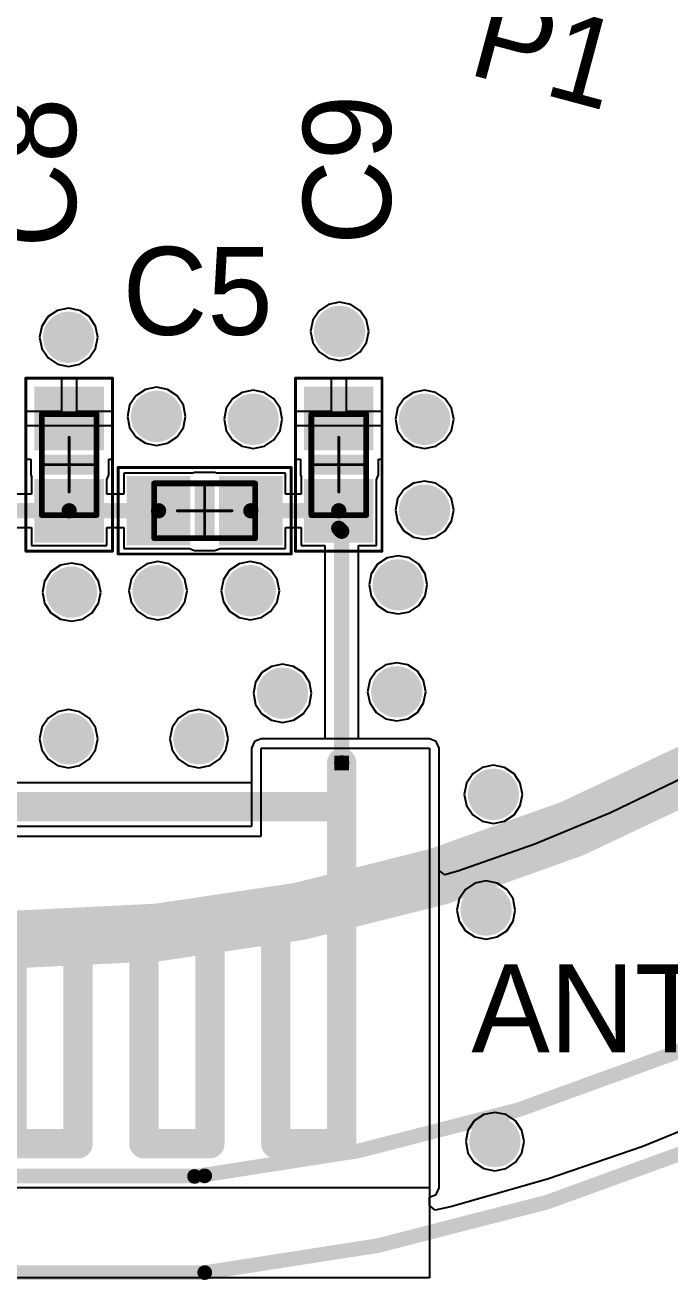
# Model space of a CAD drawing. Header units: millimetres. Extents: x 1.42 to 4.09, y 1.63 to 4.12.
# Drawn here: x 2.767 to 3.207, y 1.632 to 2.488 of the extents above; entities that cross this region are included whole.
import ezdxf

# ---------------------------------------------------------------- set-up
doc = ezdxf.new("R2010")
doc.units = ezdxf.units.MM
doc.header["$MEASUREMENT"] = 0
for name, color, linetype in [('BottomLayer', 5, 'Continuous'), ('BottomSolder', 6, 'Continuous'), ('KeepOutLayer', 6, 'Continuous'), ('Mechanical1', 6, 'Continuous'), ('Mechanical13', 56, 'Continuous'), ('Mechanical15', 56, 'Continuous'), ('Mechanical3', 76, 'Continuous'), ('MidLayer1', 16, 'Continuous'), ('MidLayer2', 76, 'Continuous'), ('MultiLayer', 9, 'Continuous'), ('TopLayer', 1, 'Continuous'), ('TopOverlay', 2, 'Continuous'), ('TopPaste', 8, 'Continuous'), ('TopSolder', 216, 'Continuous'), ('ViaHoleLayer', 16, 'Continuous')]:
    doc.layers.add(name, color=color, linetype=linetype)

# ---------------------------------------------------------------- blocks, each defined once
blk = doc.blocks.new('CAPC0603_1608_100_N_16')
at = {"layer": 'Mechanical13', "const_width": 0.00394}
for points in [[(-0.03445, 0.0187), (-0.03445, -0.0187)], [(-0.03445, 0.0187), (0.03445, 0.0187)], [(0.03445, 0.0187), (0.03445, -0.0187)], [(-0.03445, -0.0187), (0.03445, -0.0187)]]:
    blk.add_lwpolyline(points, dxfattribs=at)
at = {"layer": 'Mechanical13', "const_width": 0.00197}
for points in [[(-0.03543, 0.0187, 1), (-0.03346, 0.0187, 1)], [(-0.03543, 0.0187, 1), (-0.03346, 0.0187, 1)], [(0.03346, 0.0187, 1), (0.03543, 0.0187, 1)], [(0.03346, 0.0187, 1), (0.03543, 0.0187, 1)], [(-0.03543, -0.0187, 1), (-0.03346, -0.0187, 1)], [(-0.03543, -0.0187, 1), (-0.03346, -0.0187, 1)], [(0.03346, -0.0187, 1), (0.03543, -0.0187, 1)], [(0.03346, -0.0187, 1), (0.03543, -0.0187, 1)]]:
    blk.add_lwpolyline(points, format="xyb", close=True, dxfattribs=at)
at = {"layer": 'Mechanical15', "const_width": 0.00197}
for points in [[(-0.05906, 0.02953), (-0.05906, -0.02953)], [(-0.05906, 0.02953), (0.05906, 0.02953)], [(0.05906, 0.02953), (0.05906, -0.02953)], [(0, 0.0187), (0, -0.0187)], [(-0.0187, 0), (0.0187, 0)], [(-0.05906, -0.02953), (0.05906, -0.02953)]]:
    blk.add_lwpolyline(points, dxfattribs=at)
at = {"layer": 'Mechanical15', "const_width": 0.000984}
for points in [[(-0.05955, 0.02953, 1), (-0.05856, 0.02953, 1)], [(-0.05955, 0.02953, 1), (-0.05856, 0.02953, 1)], [(0.05856, 0.02953, 1), (0.05955, 0.02953, 1)], [(0.05856, 0.02953, 1), (0.05955, 0.02953, 1)], [(-0.00049, 0.0187, 1), (0.00049, 0.0187, 1)], [(-0.01919, 0, 1), (-0.01821, 0, 1)], [(0.01821, 0, 1), (0.01919, 0, 1)], [(-0.00049, -0.0187, 1), (0.00049, -0.0187, 1)], [(-0.05955, -0.02953, 1), (-0.05856, -0.02953, 1)], [(-0.05955, -0.02953, 1), (-0.05856, -0.02953, 1)], [(0.05856, -0.02953, 1), (0.05955, -0.02953, 1)], [(0.05856, -0.02953, 1), (0.05955, -0.02953, 1)]]:
    blk.add_lwpolyline(points, format="xyb", close=True, dxfattribs=at)
at = {"layer": 'TopLayer'}
for points in [[(-0.01378, -0.01969), (-0.01378, 0.01969), (-0.04921, -0.01969), (-0.04921, 0.01969)], [(-0.00689, -0.02067), (0.00689, -0.02067), (-0.00689, 0.01969), (0.00689, 0.01969)], [(0.04921, -0.01969), (0.04921, 0.01969), (0.01378, -0.01969), (0.01378, 0.01969)]]:
    blk.add_solid(points, dxfattribs=at)
at = {"layer": 'TopPaste'}
for points in [[(-0.01378, -0.01969), (-0.01378, 0.01969), (-0.04921, -0.01969), (-0.04921, 0.01969)], [(0.04921, -0.01969), (0.04921, 0.01969), (0.01378, -0.01969), (0.01378, 0.01969)]]:
    blk.add_solid(points, dxfattribs=at)
at = {"layer": 'TopSolder'}
for points in [[(-0.00978, -0.02369), (-0.00978, 0.02369), (-0.05321, -0.02369), (-0.05321, 0.02369)], [(0.05321, -0.02369), (0.05321, 0.02369), (0.00978, -0.02369), (0.00978, 0.02369)]]:
    blk.add_solid(points, dxfattribs=at)
blk = doc.blocks.new('CAPC0603_1608_100_N_17')
at = {"layer": 'Mechanical13', "const_width": 0.00394}
for points in [[(-0.03445, 0.0187), (0.03445, 0.0187)], [(-0.03445, 0.0187), (-0.03445, -0.0187)], [(0.03445, 0.0187), (0.03445, -0.0187)], [(-0.03445, -0.0187), (0.03445, -0.0187)]]:
    blk.add_lwpolyline(points, dxfattribs=at)
at = {"layer": 'Mechanical13', "const_width": 0.00197}
for points in [[(-0.03543, 0.0187, 1), (-0.03346, 0.0187, 1)], [(-0.03543, 0.0187, 1), (-0.03346, 0.0187, 1)], [(0.03346, 0.0187, 1), (0.03543, 0.0187, 1)], [(0.03346, 0.0187, 1), (0.03543, 0.0187, 1)], [(-0.03543, -0.0187, 1), (-0.03346, -0.0187, 1)], [(-0.03543, -0.0187, 1), (-0.03346, -0.0187, 1)], [(0.03346, -0.0187, 1), (0.03543, -0.0187, 1)], [(0.03346, -0.0187, 1), (0.03543, -0.0187, 1)]]:
    blk.add_lwpolyline(points, format="xyb", close=True, dxfattribs=at)
at = {"layer": 'Mechanical15', "const_width": 0.00197}
for points in [[(-0.05906, 0.02953), (0.05906, 0.02953)], [(-0.05906, 0.02953), (-0.05906, -0.02953)], [(0.05906, 0.02953), (0.05906, -0.02953)], [(0, 0.0187), (0, -0.0187)], [(-0.0187, 0), (0.0187, 0)], [(-0.05906, -0.02953), (0.05906, -0.02953)]]:
    blk.add_lwpolyline(points, dxfattribs=at)
at = {"layer": 'Mechanical15', "const_width": 0.000984}
for points in [[(-0.05955, 0.02953, 1), (-0.05856, 0.02953, 1)], [(-0.05955, 0.02953, 1), (-0.05856, 0.02953, 1)], [(0.05856, 0.02953, 1), (0.05955, 0.02953, 1)], [(0.05856, 0.02953, 1), (0.05955, 0.02953, 1)], [(-0.00049, 0.0187, 1), (0.00049, 0.0187, 1)], [(-0.01919, 0, 1), (-0.01821, 0, 1)], [(0.01821, 0, 1), (0.01919, 0, 1)], [(-0.00049, -0.0187, 1), (0.00049, -0.0187, 1)], [(-0.05955, -0.02953, 1), (-0.05856, -0.02953, 1)], [(-0.05955, -0.02953, 1), (-0.05856, -0.02953, 1)], [(0.05856, -0.02953, 1), (0.05955, -0.02953, 1)], [(0.05856, -0.02953, 1), (0.05955, -0.02953, 1)]]:
    blk.add_lwpolyline(points, format="xyb", close=True, dxfattribs=at)
at = {"layer": 'TopLayer'}
for points in [[(-0.01378, -0.01969), (-0.01378, 0.01969), (-0.04921, -0.01969), (-0.04921, 0.01969)], [(-0.00689, -0.02067), (0.00689, -0.02067), (-0.00689, 0.01969), (0.00689, 0.01969)], [(0.04921, -0.01969), (0.04921, 0.01969), (0.01378, -0.01969), (0.01378, 0.01969)]]:
    blk.add_solid(points, dxfattribs=at)
at = {"layer": 'TopPaste'}
for points in [[(-0.01378, -0.01969), (-0.01378, 0.01969), (-0.04921, -0.01969), (-0.04921, 0.01969)], [(0.04921, -0.01969), (0.04921, 0.01969), (0.01378, -0.01969), (0.01378, 0.01969)]]:
    blk.add_solid(points, dxfattribs=at)
at = {"layer": 'TopSolder'}
for points in [[(-0.00978, -0.02369), (-0.00978, 0.02369), (-0.05321, -0.02369), (-0.05321, 0.02369)], [(0.05321, -0.02369), (0.05321, 0.02369), (0.00978, -0.02369), (0.00978, 0.02369)]]:
    blk.add_solid(points, dxfattribs=at)
blk = doc.blocks.new('CAPC0603_1608_100_N_18')
at = {"layer": 'Mechanical13', "const_width": 0.00394}
for points in [[(-0.03445, -0.0187), (-0.03445, 0.0187)], [(-0.03445, 0.0187), (0.03445, 0.0187)], [(0.03445, -0.0187), (0.03445, 0.0187)], [(-0.03445, -0.0187), (0.03445, -0.0187)]]:
    blk.add_lwpolyline(points, dxfattribs=at)
at = {"layer": 'Mechanical13', "const_width": 0.00197}
for points in [[(-0.03543, 0.0187, 1), (-0.03346, 0.0187, 1)], [(-0.03543, 0.0187, 1), (-0.03346, 0.0187, 1)], [(0.03346, 0.0187, 1), (0.03543, 0.0187, 1)], [(0.03346, 0.0187, 1), (0.03543, 0.0187, 1)], [(-0.03543, -0.0187, 1), (-0.03346, -0.0187, 1)], [(-0.03543, -0.0187, 1), (-0.03346, -0.0187, 1)], [(0.03346, -0.0187, 1), (0.03543, -0.0187, 1)], [(0.03346, -0.0187, 1), (0.03543, -0.0187, 1)]]:
    blk.add_lwpolyline(points, format="xyb", close=True, dxfattribs=at)
at = {"layer": 'Mechanical15', "const_width": 0.00197}
for points in [[(-0.05906, -0.02953), (-0.05906, 0.02953)], [(-0.05906, 0.02953), (0.05906, 0.02953)], [(0.05906, -0.02953), (0.05906, 0.02953)], [(0, -0.0187), (0, 0.0187)], [(-0.0187, 0), (0.0187, 0)], [(-0.05906, -0.02953), (0.05906, -0.02953)]]:
    blk.add_lwpolyline(points, dxfattribs=at)
at = {"layer": 'Mechanical15', "const_width": 0.000984}
for points in [[(-0.05955, 0.02953, 1), (-0.05856, 0.02953, 1)], [(-0.05955, 0.02953, 1), (-0.05856, 0.02953, 1)], [(0.05856, 0.02953, 1), (0.05955, 0.02953, 1)], [(0.05856, 0.02953, 1), (0.05955, 0.02953, 1)], [(-0.00049, 0.0187, 1), (0.00049, 0.0187, 1)], [(-0.01919, 0, 1), (-0.01821, 0, 1)], [(0.01821, 0, 1), (0.01919, 0, 1)], [(-0.00049, -0.0187, 1), (0.00049, -0.0187, 1)], [(-0.05955, -0.02953, 1), (-0.05856, -0.02953, 1)], [(-0.05955, -0.02953, 1), (-0.05856, -0.02953, 1)], [(0.05856, -0.02953, 1), (0.05955, -0.02953, 1)], [(0.05856, -0.02953, 1), (0.05955, -0.02953, 1)]]:
    blk.add_lwpolyline(points, format="xyb", close=True, dxfattribs=at)
at = {"layer": 'TopLayer'}
for points in [[(-0.01378, -0.01969), (-0.01378, 0.01968), (-0.04921, -0.01969), (-0.04921, 0.01968)], [(-0.00689, -0.02067), (0.00689, -0.02067), (-0.00689, 0.01968), (0.00689, 0.01968)], [(0.04921, -0.01969), (0.04921, 0.01968), (0.01378, -0.01969), (0.01378, 0.01968)]]:
    blk.add_solid(points, dxfattribs=at)
at = {"layer": 'TopPaste'}
for points in [[(-0.01378, -0.01969), (-0.01378, 0.01968), (-0.04921, -0.01969), (-0.04921, 0.01968)], [(0.04921, -0.01969), (0.04921, 0.01968), (0.01378, -0.01969), (0.01378, 0.01968)]]:
    blk.add_solid(points, dxfattribs=at)
at = {"layer": 'TopSolder'}
for points in [[(-0.00978, -0.02369), (-0.00978, 0.02369), (-0.05321, -0.02369), (-0.05321, 0.02369)], [(0.05321, -0.02369), (0.05321, 0.02369), (0.00978, -0.02369), (0.00978, 0.02369)]]:
    blk.add_solid(points, dxfattribs=at)
blk = doc.blocks.new('ANT_2_4GHZ_FR408_4L_CMIFA_23')
at = {"layer": 'KeepOutLayer'}
for p, q in [((-0.06, -0.01), (-0.06, 0.29)), ((-0.06, 0.29), (0.45, 0.29)), ((0.45, 0.29), (0.45, 0.05)), ((0.145, 0.05), (0.055, 0.05)), ((0.055, 0.05), (0.055, 0.02)), ((0.245, 0.05), (0.145, 0.05)), ((0.345, 0.05), (0.245, 0.05)), ((0.45, 0.05), (0.345, 0.05)), ((0.055, 0.02), (0.055, -0.01)), ((0.055, -0.01), (-0.06, -0.01))]:
    blk.add_line(p, q, dxfattribs=at)
at = {"layer": 'TopLayer', "const_width": 0.02}
for points in [[(0, 0.26), (0, 0.03)], [(0.045, 0.26), (0, 0.26)], [(0.045, 0.26), (0.045, 0.11)], [(0.135, 0.26), (0.09, 0.26)], [(0.09, 0.26), (0.09, 0.11)], [(0.135, 0.26), (0.135, 0.11)], [(0.225, 0.26), (0.18, 0.26)], [(0.18, 0.26), (0.18, 0.11)], [(0.225, 0.26), (0.225, 0.11)], [(0.415, 0.26), (0.27, 0.26)], [(0.27, 0.26), (0.27, 0.11)], [(0.09, 0.11), (0.045, 0.11)], [(0.18, 0.11), (0.135, 0.11)], [(0.27, 0.11), (0.225, 0.11)], [(0, 0.03), (0, 0.00834)], [(0.25, 0.03), (0, 0.03)], [(0.273, 0.03), (0.25, 0.03)], [(0, 0.00834), (0, 0)]]:
    blk.add_lwpolyline(points, dxfattribs=at)
at = {"layer": 'TopLayer', "const_width": 0.01}
for points in [[(-0.005, 0.26, 1), (0.005, 0.26, 1)], [(-0.005, 0.26, 1), (0.005, 0.26, 1)], [(0.04, 0.26, 1), (0.05, 0.26, 1)], [(0.04, 0.26, 1), (0.05, 0.26, 1)], [(0.085, 0.26, 1), (0.095, 0.26, 1)], [(0.085, 0.26, 1), (0.095, 0.26, 1)], [(0.13, 0.26, 1), (0.14, 0.26, 1)], [(0.13, 0.26, 1), (0.14, 0.26, 1)], [(0.175, 0.26, 1), (0.185, 0.26, 1)], [(0.175, 0.26, 1), (0.185, 0.26, 1)], [(0.22, 0.26, 1), (0.23, 0.26, 1)], [(0.22, 0.26, 1), (0.23, 0.26, 1)], [(0.265, 0.26, 1), (0.275, 0.26, 1)], [(0.265, 0.26, 1), (0.275, 0.26, 1)], [(0.41, 0.26, 1), (0.42, 0.26, 1)], [(0.04, 0.11, 1), (0.05, 0.11, 1)], [(0.04, 0.11, 1), (0.05, 0.11, 1)], [(0.085, 0.11, 1), (0.095, 0.11, 1)], [(0.085, 0.11, 1), (0.095, 0.11, 1)], [(0.13, 0.11, 1), (0.14, 0.11, 1)], [(0.13, 0.11, 1), (0.14, 0.11, 1)], [(0.175, 0.11, 1), (0.185, 0.11, 1)], [(0.175, 0.11, 1), (0.185, 0.11, 1)], [(0.22, 0.11, 1), (0.23, 0.11, 1)], [(0.22, 0.11, 1), (0.23, 0.11, 1)], [(0.265, 0.11, 1), (0.275, 0.11, 1)], [(0.265, 0.11, 1), (0.275, 0.11, 1)], [(-0.005, 0.03, 1), (0.005, 0.03, 1)], [(-0.005, 0.03, 1), (0.005, 0.03, 1)], [(-0.005, 0.03, 1), (0.005, 0.03, 1)], [(0.245, 0.03, 1), (0.255, 0.03, 1)], [(0.245, 0.03, 1), (0.255, 0.03, 1)], [(0.268, 0.03, 1), (0.278, 0.03, 1)], [(-0.005, 0.00834, 1), (0.005, 0.00834, 1)], [(-0.005, 0.00834, 1), (0.005, 0.00834, 1)], [(-0.005, 0, 1), (0.005, 0, 1)]]:
    blk.add_lwpolyline(points, format="xyb", close=True, dxfattribs=at)
at = {"layer": 'TopLayer'}
for points in [[(0.245, 0.025), (0.255, 0.025), (0.245, 0.035), (0.255, 0.035)], [(-0.005, -0.005), (0.005, -0.005), (-0.005, 0.005), (0.005, 0.005)]]:
    blk.add_solid(points, dxfattribs=at)
at = {"layer": 'TopPaste'}
for points in [[(0.245, 0.025), (0.255, 0.025), (0.245, 0.035), (0.255, 0.035)], [(-0.005, -0.005), (0.005, -0.005), (-0.005, 0.005), (0.005, 0.005)]]:
    blk.add_solid(points, dxfattribs=at)

msp = doc.modelspace()

# ---------------------------------------------------------------- linework, layer by layer
at = {"layer": 'BottomLayer'}
for p, q in [((2.92383, 1.99908), (2.92193, 1.99449)), ((2.92843, 2.00098), (2.92383, 1.99908)), ((3.04343, 2.00098), (2.92843, 2.00098)), ((3.04802, 1.99908), (3.04343, 2.00098)), ((3.04992, 1.99449), (3.04802, 1.99908)), ((2.92193, 1.99449), (2.92193, 1.96449)), ((2.92843, 1.93449), (2.92843, 1.99449)), ((2.92843, 1.99449), (3.04343, 1.99449)), ((3.04343, 1.99449), (3.04343, 1.633)), ((3.04992, 1.69449), (3.04992, 1.99449)), ((2.92193, 1.96449), (2.92193, 1.94098)), ((2.92193, 1.94098), (2.53343, 1.94098)), ((2.53343, 1.93449), (2.92843, 1.93449)), ((3.25262, 1.74879), (3.18893, 1.72269)), ((3.18893, 1.72269), (3.12387, 1.70023)), ((3.12387, 1.70023), (3.05764, 1.68149)), ((3.04343, 1.68799), (3.04802, 1.6899)), ((3.04343, 1.68233), (3.04343, 1.68799)), ((3.04802, 1.6899), (3.04992, 1.69449)), ((3.04733, 1.6792), (3.04343, 1.68233)), ((3.05764, 1.68149), (3.04733, 1.6792)), ((3.04343, 1.633), (2.53343, 1.633))]:
    msp.add_line(p, q, dxfattribs=at)
at = {"layer": 'BottomLayer', "const_width": 0.0135}
for points in [[(2.79025, 2.275, 1), (2.80375, 2.275, 1)], [(2.97525, 2.279, 1), (2.98875, 2.279, 1)], [(2.85025, 2.221, 1), (2.86375, 2.221, 1)], [(2.91625, 2.219, 1), (2.92975, 2.219, 1)], [(3.03325, 2.219, 1), (3.04675, 2.219, 1)], [(3.03325, 2.157, 1), (3.04675, 2.157, 1)], [(3.01525, 2.106, 1), (3.02875, 2.106, 1)], [(2.79225, 2.101, 1), (2.80575, 2.101, 1)], [(2.85125, 2.102, 1), (2.86475, 2.102, 1)], [(2.91425, 2.102, 1), (2.92775, 2.102, 1)], [(2.93625, 2.032, 1), (2.94975, 2.032, 1)], [(3.01425, 2.033, 1), (3.02775, 2.033, 1)], [(2.79025, 2.001, 1), (2.80375, 2.001, 1)], [(2.87925, 2.001, 1), (2.89275, 2.001, 1)], [(3.08025, 1.963, 1), (3.09375, 1.963, 1)], [(3.07525, 1.884, 1), (3.08875, 1.884, 1)], [(3.08125, 1.726, 1), (3.09475, 1.726, 1)]]:
    msp.add_lwpolyline(points, format="xyb", close=True, dxfattribs=at)
at = {"layer": 'BottomSolder', "const_width": 0.0175}
for points in [[(2.97325, 2.279, 1), (2.99075, 2.279, 1)], [(2.78825, 2.275, 1), (2.80575, 2.275, 1)], [(2.84825, 2.221, 1), (2.86575, 2.221, 1)], [(2.91425, 2.219, 1), (2.93175, 2.219, 1)], [(3.03125, 2.219, 1), (3.04875, 2.219, 1)], [(3.03125, 2.157, 1), (3.04875, 2.157, 1)], [(2.79025, 2.101, 1), (2.80775, 2.101, 1)], [(2.84925, 2.102, 1), (2.86675, 2.102, 1)], [(2.91225, 2.102, 1), (2.92975, 2.102, 1)], [(3.01325, 2.106, 1), (3.03075, 2.106, 1)], [(2.93425, 2.032, 1), (2.95175, 2.032, 1)], [(3.01225, 2.033, 1), (3.02975, 2.033, 1)], [(2.78825, 2.001, 1), (2.80575, 2.001, 1)], [(2.87725, 2.001, 1), (2.89475, 2.001, 1)], [(3.07825, 1.963, 1), (3.09575, 1.963, 1)], [(3.07325, 1.884, 1), (3.09075, 1.884, 1)], [(3.07925, 1.726, 1), (3.09675, 1.726, 1)]]:
    msp.add_lwpolyline(points, format="xyb", close=True, dxfattribs=at)
at = {"layer": 'Mechanical1', "const_width": 0.01}
msp.add_lwpolyline([(3.98344, 2.73007, -0.35351), (2.88993, 1.63656)], format="xyb", dxfattribs=at)
msp.add_lwpolyline([(2.63008, 1.63657), (2.88992, 1.63657)], dxfattribs=at)
at = {"layer": 'Mechanical1', "const_width": 0.005}
for points in [[(2.88742, 1.63657, 1), (2.89242, 1.63657, 1)], [(2.88743, 1.63656, 1), (2.89243, 1.63656, 1)]]:
    msp.add_lwpolyline(points, format="xyb", close=True, dxfattribs=at)
at = {"layer": 'Mechanical3'}
for points, const_width in [([(3.75606, 2.86, 1), (1.76394, 2.86, 1)], 0.03937), ([(2.88046, 1.7022, 1), (2.88546, 1.7022, 1)], 0.005), ([(2.88742, 1.70257, 1), (2.89242, 1.70257, 1)], 0.005)]:
    msp.add_lwpolyline(points, format="xyb", close=True, dxfattribs=dict(at, const_width=const_width))
at = {"layer": 'Mechanical3', "const_width": 0.01}
msp.add_lwpolyline([(3.9178, 2.73704, -0.35351), (2.88296, 1.7022)], format="xyb", dxfattribs=at)
msp.add_lwpolyline([(2.63008, 1.70257), (2.88992, 1.70257)], dxfattribs=at)
at = {"layer": 'MidLayer1'}
for p, q in [((2.92383, 1.99908), (2.92193, 1.99449)), ((2.92843, 2.00098), (2.92383, 1.99908)), ((3.04343, 2.00098), (2.92843, 2.00098)), ((3.04802, 1.99908), (3.04343, 2.00098)), ((3.04992, 1.99449), (3.04802, 1.99908)), ((2.92193, 1.99449), (2.92193, 1.96449)), ((2.92843, 1.93449), (2.92843, 1.99449)), ((2.92843, 1.99449), (3.04343, 1.99449)), ((3.04343, 1.99449), (3.04343, 1.633)), ((3.04992, 1.69449), (3.04992, 1.99449)), ((2.92193, 1.96449), (2.92193, 1.94098)), ((2.92193, 1.94098), (2.53343, 1.94098)), ((2.53343, 1.93449), (2.92843, 1.93449)), ((3.25262, 1.74879), (3.18893, 1.72269)), ((3.18893, 1.72269), (3.12387, 1.70023)), ((3.12387, 1.70023), (3.05764, 1.68149)), ((3.04343, 1.68799), (3.04802, 1.6899)), ((3.04343, 1.68233), (3.04343, 1.68799)), ((3.04802, 1.6899), (3.04992, 1.69449)), ((3.04733, 1.6792), (3.04343, 1.68233)), ((3.05764, 1.68149), (3.04733, 1.6792)), ((3.04343, 1.633), (2.53343, 1.633))]:
    msp.add_line(p, q, dxfattribs=at)
at = {"layer": 'MidLayer1', "const_width": 0.0135}
for points in [[(2.79025, 2.275, 1), (2.80375, 2.275, 1)], [(2.97525, 2.279, 1), (2.98875, 2.279, 1)], [(2.85025, 2.221, 1), (2.86375, 2.221, 1)], [(2.91625, 2.219, 1), (2.92975, 2.219, 1)], [(3.03325, 2.219, 1), (3.04675, 2.219, 1)], [(3.03325, 2.157, 1), (3.04675, 2.157, 1)], [(3.01525, 2.106, 1), (3.02875, 2.106, 1)], [(2.79225, 2.101, 1), (2.80575, 2.101, 1)], [(2.85125, 2.102, 1), (2.86475, 2.102, 1)], [(2.91425, 2.102, 1), (2.92775, 2.102, 1)], [(2.93625, 2.032, 1), (2.94975, 2.032, 1)], [(3.01425, 2.033, 1), (3.02775, 2.033, 1)], [(2.79025, 2.001, 1), (2.80375, 2.001, 1)], [(2.87925, 2.001, 1), (2.89275, 2.001, 1)], [(3.08025, 1.963, 1), (3.09375, 1.963, 1)], [(3.07525, 1.884, 1), (3.08875, 1.884, 1)], [(3.08125, 1.726, 1), (3.09475, 1.726, 1)]]:
    msp.add_lwpolyline(points, format="xyb", close=True, dxfattribs=at)
at = {"layer": 'MidLayer2'}
for p, q in [((2.97439, 2.29737), (2.96794, 2.29306)), ((2.982, 2.29888), (2.97439, 2.29737)), ((2.98961, 2.29737), (2.982, 2.29888)), ((2.99606, 2.29306), (2.98961, 2.29737)), ((2.78294, 2.28906), (2.77863, 2.28261)), ((2.78939, 2.29337), (2.78294, 2.28906)), ((2.797, 2.29488), (2.78939, 2.29337)), ((2.80461, 2.29337), (2.797, 2.29488)), ((2.81106, 2.28906), (2.80461, 2.29337)), ((2.81537, 2.28261), (2.81106, 2.28906)), ((2.96794, 2.29306), (2.96363, 2.28661)), ((3.00037, 2.28661), (2.99606, 2.29306)), ((2.77863, 2.28261), (2.77712, 2.275)), ((2.81688, 2.275), (2.81537, 2.28261)), ((2.96363, 2.28661), (2.96212, 2.279)), ((2.96212, 2.279), (2.96363, 2.27139)), ((3.00188, 2.279), (3.00037, 2.28661)), ((3.00037, 2.27139), (3.00188, 2.279)), ((2.77712, 2.275), (2.77863, 2.26739)), ((2.81537, 2.26739), (2.81688, 2.275)), ((2.96363, 2.27139), (2.96794, 2.26494)), ((2.99606, 2.26494), (3.00037, 2.27139)), ((2.77863, 2.26739), (2.78294, 2.26094)), ((2.81106, 2.26094), (2.81537, 2.26739)), ((2.96794, 2.26494), (2.97439, 2.26063)), ((2.98961, 2.26063), (2.99606, 2.26494)), ((2.78294, 2.26094), (2.78939, 2.25663)), ((2.78939, 2.25663), (2.797, 2.25512)), ((2.797, 2.25512), (2.80461, 2.25663)), ((2.80461, 2.25663), (2.81106, 2.26094)), ((2.97439, 2.26063), (2.982, 2.25912)), ((2.982, 2.25912), (2.98961, 2.26063)), ((2.84939, 2.23937), (2.84294, 2.23506)), ((2.857, 2.24088), (2.84939, 2.23937)), ((2.86461, 2.23937), (2.857, 2.24088)), ((2.87106, 2.23506), (2.86461, 2.23937)), ((2.91539, 2.23737), (2.90894, 2.23306)), ((2.923, 2.23888), (2.91539, 2.23737)), ((2.93061, 2.23737), (2.923, 2.23888)), ((2.93706, 2.23306), (2.93061, 2.23737)), ((3.03239, 2.23737), (3.02594, 2.23306)), ((3.04, 2.23888), (3.03239, 2.23737)), ((3.04761, 2.23737), (3.04, 2.23888)), ((3.05406, 2.23306), (3.04761, 2.23737)), ((2.83863, 2.22861), (2.83712, 2.221)), ((2.84294, 2.23506), (2.83863, 2.22861)), ((2.87537, 2.22861), (2.87106, 2.23506)), ((2.87688, 2.221), (2.87537, 2.22861)), ((2.90894, 2.23306), (2.90463, 2.22661)), ((2.94137, 2.22661), (2.93706, 2.23306)), ((3.02594, 2.23306), (3.02163, 2.22661)), ((3.05837, 2.22661), (3.05406, 2.23306)), ((2.83712, 2.221), (2.83863, 2.21339)), ((2.87537, 2.21339), (2.87688, 2.221)), ((2.90463, 2.22661), (2.90312, 2.219)), ((2.90312, 2.219), (2.90463, 2.21139)), ((2.94288, 2.219), (2.94137, 2.22661)), ((2.94137, 2.21139), (2.94288, 2.219)), ((3.02163, 2.22661), (3.02012, 2.219)), ((3.02012, 2.219), (3.02163, 2.21139)), ((3.05988, 2.219), (3.05837, 2.22661)), ((3.05837, 2.21139), (3.05988, 2.219)), ((2.83863, 2.21339), (2.84294, 2.20694)), ((2.87106, 2.20694), (2.87537, 2.21339)), ((2.90463, 2.21139), (2.90894, 2.20494)), ((2.93706, 2.20494), (2.94137, 2.21139)), ((3.02163, 2.21139), (3.02594, 2.20494)), ((3.05406, 2.20494), (3.05837, 2.21139)), ((2.84294, 2.20694), (2.84939, 2.20263)), ((2.84939, 2.20263), (2.857, 2.20112)), ((2.857, 2.20112), (2.86461, 2.20263)), ((2.86461, 2.20263), (2.87106, 2.20694)), ((2.90894, 2.20494), (2.91539, 2.20063)), ((2.93061, 2.20063), (2.93706, 2.20494)), ((3.02594, 2.20494), (3.03239, 2.20063)), ((3.04761, 2.20063), (3.05406, 2.20494)), ((2.91539, 2.20063), (2.923, 2.19912)), ((2.923, 2.19912), (2.93061, 2.20063)), ((3.03239, 2.20063), (3.04, 2.19912)), ((3.04, 2.19912), (3.04761, 2.20063)), ((3.04, 2.17688), (3.03239, 2.17537)), ((3.04761, 2.17537), (3.04, 2.17688)), ((3.02594, 2.17106), (3.02163, 2.16461)), ((3.03239, 2.17537), (3.02594, 2.17106)), ((3.05406, 2.17106), (3.04761, 2.17537)), ((3.05837, 2.16461), (3.05406, 2.17106)), ((3.02163, 2.16461), (3.02012, 2.157)), ((3.05988, 2.157), (3.05837, 2.16461)), ((3.02012, 2.157), (3.02163, 2.14939)), ((3.05837, 2.14939), (3.05988, 2.157)), ((3.02163, 2.14939), (3.02594, 2.14294)), ((3.02594, 2.14294), (3.03239, 2.13863)), ((3.04761, 2.13863), (3.05406, 2.14294)), ((3.05406, 2.14294), (3.05837, 2.14939)), ((3.03239, 2.13863), (3.04, 2.13712)), ((3.04, 2.13712), (3.04761, 2.13863)), ((3.01439, 2.12437), (3.00794, 2.12006)), ((3.022, 2.12588), (3.01439, 2.12437)), ((3.02961, 2.12437), (3.022, 2.12588)), ((3.03606, 2.12006), (3.02961, 2.12437)), ((2.79139, 2.11937), (2.78494, 2.11506)), ((2.799, 2.12088), (2.79139, 2.11937)), ((2.80661, 2.11937), (2.799, 2.12088)), ((2.81306, 2.11506), (2.80661, 2.11937)), ((2.84394, 2.11606), (2.83963, 2.10961)), ((2.85039, 2.12037), (2.84394, 2.11606)), ((2.858, 2.12188), (2.85039, 2.12037)), ((2.86561, 2.12037), (2.858, 2.12188)), ((2.87206, 2.11606), (2.86561, 2.12037)), ((2.87637, 2.10961), (2.87206, 2.11606)), ((2.90694, 2.11606), (2.90263, 2.10961)), ((2.91339, 2.12037), (2.90694, 2.11606)), ((2.921, 2.12188), (2.91339, 2.12037)), ((2.92861, 2.12037), (2.921, 2.12188)), ((2.93506, 2.11606), (2.92861, 2.12037)), ((2.93937, 2.10961), (2.93506, 2.11606)), ((3.00794, 2.12006), (3.00363, 2.11361)), ((3.04037, 2.11361), (3.03606, 2.12006)), ((2.78063, 2.10861), (2.77912, 2.101)), ((2.78494, 2.11506), (2.78063, 2.10861)), ((2.81737, 2.10861), (2.81306, 2.11506)), ((2.81888, 2.101), (2.81737, 2.10861)), ((2.83963, 2.10961), (2.83812, 2.102)), ((2.87788, 2.102), (2.87637, 2.10961)), ((2.90263, 2.10961), (2.90112, 2.102)), ((2.94088, 2.102), (2.93937, 2.10961)), ((3.00363, 2.11361), (3.00212, 2.106)), ((3.04188, 2.106), (3.04037, 2.11361)), ((2.77912, 2.101), (2.78063, 2.09339)), ((2.81737, 2.09339), (2.81888, 2.101)), ((2.83812, 2.102), (2.83963, 2.09439)), ((2.87637, 2.09439), (2.87788, 2.102)), ((2.90112, 2.102), (2.90263, 2.09439)), ((2.93937, 2.09439), (2.94088, 2.102)), ((3.00212, 2.106), (3.00363, 2.09839)), ((3.04037, 2.09839), (3.04188, 2.106)), ((2.78063, 2.09339), (2.78494, 2.08694)), ((2.81306, 2.08694), (2.81737, 2.09339)), ((2.83963, 2.09439), (2.84394, 2.08794)), ((2.87206, 2.08794), (2.87637, 2.09439)), ((2.90263, 2.09439), (2.90694, 2.08794)), ((2.93506, 2.08794), (2.93937, 2.09439)), ((3.00363, 2.09839), (3.00794, 2.09194)), ((3.00794, 2.09194), (3.01439, 2.08763)), ((3.02961, 2.08763), (3.03606, 2.09194)), ((3.03606, 2.09194), (3.04037, 2.09839)), ((2.78494, 2.08694), (2.79139, 2.08263)), ((2.79139, 2.08263), (2.799, 2.08112)), ((2.799, 2.08112), (2.80661, 2.08263)), ((2.80661, 2.08263), (2.81306, 2.08694)), ((2.84394, 2.08794), (2.85039, 2.08363)), ((2.85039, 2.08363), (2.858, 2.08212)), ((2.858, 2.08212), (2.86561, 2.08363)), ((2.86561, 2.08363), (2.87206, 2.08794)), ((2.90694, 2.08794), (2.91339, 2.08363)), ((2.91339, 2.08363), (2.921, 2.08212)), ((2.921, 2.08212), (2.92861, 2.08363)), ((2.92861, 2.08363), (2.93506, 2.08794)), ((3.01439, 2.08763), (3.022, 2.08612)), ((3.022, 2.08612), (3.02961, 2.08763)), ((2.93539, 2.05037), (2.92894, 2.04606)), ((2.943, 2.05188), (2.93539, 2.05037)), ((2.95061, 2.05037), (2.943, 2.05188)), ((2.95706, 2.04606), (2.95061, 2.05037)), ((3.01339, 2.05137), (3.00694, 2.04706)), ((3.021, 2.05288), (3.01339, 2.05137)), ((3.02861, 2.05137), (3.021, 2.05288)), ((3.03506, 2.04706), (3.02861, 2.05137)), ((2.92463, 2.03961), (2.92312, 2.032)), ((2.92894, 2.04606), (2.92463, 2.03961)), ((2.96137, 2.03961), (2.95706, 2.04606)), ((2.96288, 2.032), (2.96137, 2.03961)), ((3.00263, 2.04061), (3.00112, 2.033)), ((3.00694, 2.04706), (3.00263, 2.04061)), ((3.03937, 2.04061), (3.03506, 2.04706)), ((3.04088, 2.033), (3.03937, 2.04061)), ((2.92312, 2.032), (2.92463, 2.02439)), ((2.96137, 2.02439), (2.96288, 2.032)), ((3.00112, 2.033), (3.00263, 2.02539)), ((3.03937, 2.02539), (3.04088, 2.033)), ((2.92463, 2.02439), (2.92894, 2.01794)), ((2.95706, 2.01794), (2.96137, 2.02439)), ((3.00263, 2.02539), (3.00694, 2.01894)), ((3.03506, 2.01894), (3.03937, 2.02539)), ((2.78294, 2.01506), (2.77863, 2.00861)), ((2.78939, 2.01937), (2.78294, 2.01506)), ((2.797, 2.02088), (2.78939, 2.01937)), ((2.80461, 2.01937), (2.797, 2.02088)), ((2.81106, 2.01506), (2.80461, 2.01937)), ((2.81537, 2.00861), (2.81106, 2.01506)), ((2.87194, 2.01506), (2.86763, 2.00861)), ((2.87839, 2.01937), (2.87194, 2.01506)), ((2.886, 2.02088), (2.87839, 2.01937)), ((2.89361, 2.01937), (2.886, 2.02088)), ((2.90006, 2.01506), (2.89361, 2.01937)), ((2.90437, 2.00861), (2.90006, 2.01506)), ((2.92894, 2.01794), (2.93539, 2.01363)), ((2.93539, 2.01363), (2.943, 2.01212)), ((2.943, 2.01212), (2.95061, 2.01363)), ((2.95061, 2.01363), (2.95706, 2.01794)), ((3.00694, 2.01894), (3.01339, 2.01463)), ((3.01339, 2.01463), (3.021, 2.01312)), ((3.021, 2.01312), (3.02861, 2.01463)), ((3.02861, 2.01463), (3.03506, 2.01894)), ((2.77863, 2.00861), (2.77712, 2.001)), ((2.81688, 2.001), (2.81537, 2.00861)), ((2.86763, 2.00861), (2.86612, 2.001)), ((2.90588, 2.001), (2.90437, 2.00861)), ((2.77712, 2.001), (2.77863, 1.99339)), ((2.81537, 1.99339), (2.81688, 2.001)), ((2.86612, 2.001), (2.86763, 1.99339)), ((2.90437, 1.99339), (2.90588, 2.001)), ((2.92383, 1.99908), (2.92193, 1.99449)), ((2.92843, 2.00098), (2.92383, 1.99908)), ((3.04343, 2.00098), (2.92843, 2.00098)), ((3.04802, 1.99908), (3.04343, 2.00098)), ((3.04992, 1.99449), (3.04802, 1.99908)), ((2.77863, 1.99339), (2.78294, 1.98694)), ((2.81106, 1.98694), (2.81537, 1.99339)), ((2.86763, 1.99339), (2.87194, 1.98694)), ((2.90006, 1.98694), (2.90437, 1.99339)), ((2.92193, 1.99449), (2.92193, 1.96449)), ((2.92843, 1.93449), (2.92843, 1.99449)), ((2.92843, 1.99449), (3.04343, 1.99449)), ((3.04343, 1.99449), (3.04343, 1.633)), ((3.04992, 1.69449), (3.04992, 1.99449)), ((2.78294, 1.98694), (2.78939, 1.98263)), ((2.78939, 1.98263), (2.797, 1.98112)), ((2.797, 1.98112), (2.80461, 1.98263)), ((2.80461, 1.98263), (2.81106, 1.98694)), ((2.87194, 1.98694), (2.87839, 1.98263)), ((2.87839, 1.98263), (2.886, 1.98112)), ((2.886, 1.98112), (2.89361, 1.98263)), ((2.89361, 1.98263), (2.90006, 1.98694)), ((3.07939, 1.98137), (3.07294, 1.97706)), ((3.087, 1.98288), (3.07939, 1.98137)), ((3.09461, 1.98137), (3.087, 1.98288)), ((3.10106, 1.97706), (3.09461, 1.98137)), ((3.06863, 1.97061), (3.06712, 1.963)), ((3.07294, 1.97706), (3.06863, 1.97061)), ((3.10537, 1.97061), (3.10106, 1.97706)), ((3.10688, 1.963), (3.10537, 1.97061)), ((2.92193, 1.96449), (2.92193, 1.94098)), ((3.06712, 1.963), (3.06863, 1.95539)), ((3.10537, 1.95539), (3.10688, 1.963)), ((3.06863, 1.95539), (3.07294, 1.94894)), ((3.10106, 1.94894), (3.10537, 1.95539)), ((3.07294, 1.94894), (3.07939, 1.94463)), ((3.07939, 1.94463), (3.087, 1.94312)), ((3.087, 1.94312), (3.09461, 1.94463)), ((3.09461, 1.94463), (3.10106, 1.94894)), ((2.92193, 1.94098), (2.73016, 1.94098)), ((2.53343, 1.93449), (2.92843, 1.93449)), ((3.07439, 1.90237), (3.06794, 1.89806)), ((3.082, 1.90388), (3.07439, 1.90237)), ((3.08961, 1.90237), (3.082, 1.90388)), ((3.09606, 1.89806), (3.08961, 1.90237)), ((3.06794, 1.89806), (3.06363, 1.89161)), ((3.10037, 1.89161), (3.09606, 1.89806)), ((3.06363, 1.89161), (3.06212, 1.884)), ((3.10188, 1.884), (3.10037, 1.89161)), ((3.06212, 1.884), (3.06363, 1.87639)), ((3.06363, 1.87639), (3.06794, 1.86994)), ((3.09606, 1.86994), (3.10037, 1.87639)), ((3.10037, 1.87639), (3.10188, 1.884)), ((3.06794, 1.86994), (3.07439, 1.86563)), ((3.08961, 1.86563), (3.09606, 1.86994)), ((3.07439, 1.86563), (3.082, 1.86412)), ((3.082, 1.86412), (3.08961, 1.86563)), ((3.25262, 1.74879), (3.18893, 1.72269)), ((3.07394, 1.74006), (3.06963, 1.73361)), ((3.08039, 1.74437), (3.07394, 1.74006)), ((3.088, 1.74588), (3.08039, 1.74437)), ((3.09561, 1.74437), (3.088, 1.74588)), ((3.10206, 1.74006), (3.09561, 1.74437)), ((3.10637, 1.73361), (3.10206, 1.74006)), ((3.06963, 1.73361), (3.06812, 1.726)), ((3.10788, 1.726), (3.10637, 1.73361)), ((3.06812, 1.726), (3.06963, 1.71839)), ((3.10637, 1.71839), (3.10788, 1.726)), ((3.18893, 1.72269), (3.12387, 1.70023)), ((3.06963, 1.71839), (3.07394, 1.71194)), ((3.10206, 1.71194), (3.10637, 1.71839)), ((3.07394, 1.71194), (3.08039, 1.70763)), ((3.08039, 1.70763), (3.088, 1.70612)), ((3.088, 1.70612), (3.09561, 1.70763)), ((3.09561, 1.70763), (3.10206, 1.71194)), ((3.12387, 1.70023), (3.05764, 1.68149)), ((3.04343, 1.68799), (3.04802, 1.6899)), ((3.04343, 1.68233), (3.04343, 1.68799)), ((3.04802, 1.6899), (3.04992, 1.69449)), ((3.04733, 1.6792), (3.04343, 1.68233)), ((3.05764, 1.68149), (3.04733, 1.6792)), ((3.04343, 1.633), (2.53343, 1.633))]:
    msp.add_line(p, q, dxfattribs=at)
at = {"layer": 'MidLayer2', "const_width": 0.0135}
for points in [[(2.79025, 2.275, 1), (2.80375, 2.275, 1)], [(2.97525, 2.279, 1), (2.98875, 2.279, 1)], [(2.85025, 2.221, 1), (2.86375, 2.221, 1)], [(2.91625, 2.219, 1), (2.92975, 2.219, 1)], [(3.03325, 2.219, 1), (3.04675, 2.219, 1)], [(3.03325, 2.157, 1), (3.04675, 2.157, 1)], [(3.01525, 2.106, 1), (3.02875, 2.106, 1)], [(2.79225, 2.101, 1), (2.80575, 2.101, 1)], [(2.85125, 2.102, 1), (2.86475, 2.102, 1)], [(2.91425, 2.102, 1), (2.92775, 2.102, 1)], [(2.93625, 2.032, 1), (2.94975, 2.032, 1)], [(3.01425, 2.033, 1), (3.02775, 2.033, 1)], [(2.79025, 2.001, 1), (2.80375, 2.001, 1)], [(2.87925, 2.001, 1), (2.89275, 2.001, 1)], [(3.08025, 1.963, 1), (3.09375, 1.963, 1)], [(3.07525, 1.884, 1), (3.08875, 1.884, 1)], [(3.08125, 1.726, 1), (3.09475, 1.726, 1)]]:
    msp.add_lwpolyline(points, format="xyb", close=True, dxfattribs=at)
at = {"layer": 'MultiLayer', "const_width": 0.0135}
for points in [[(2.79025, 2.275, 1), (2.80375, 2.275, 1)], [(2.97525, 2.279, 1), (2.98875, 2.279, 1)], [(2.85025, 2.221, 1), (2.86375, 2.221, 1)], [(2.91625, 2.219, 1), (2.92975, 2.219, 1)], [(3.03325, 2.219, 1), (3.04675, 2.219, 1)], [(3.03325, 2.157, 1), (3.04675, 2.157, 1)], [(3.01525, 2.106, 1), (3.02875, 2.106, 1)], [(2.79225, 2.101, 1), (2.80575, 2.101, 1)], [(2.85125, 2.102, 1), (2.86475, 2.102, 1)], [(2.91425, 2.102, 1), (2.92775, 2.102, 1)], [(2.93625, 2.032, 1), (2.94975, 2.032, 1)], [(3.01425, 2.033, 1), (3.02775, 2.033, 1)], [(2.79025, 2.001, 1), (2.80375, 2.001, 1)], [(2.87925, 2.001, 1), (2.89275, 2.001, 1)], [(3.08025, 1.963, 1), (3.09375, 1.963, 1)], [(3.07525, 1.884, 1), (3.08875, 1.884, 1)], [(3.08125, 1.726, 1), (3.09475, 1.726, 1)]]:
    msp.add_lwpolyline(points, format="xyb", close=True, dxfattribs=at)
at = {"layer": 'TopLayer'}
for p, q in [((2.79237, 2.24727), (2.76769, 2.24727)), ((2.76769, 2.24727), (2.76769, 2.22455)), ((2.79237, 2.22455), (2.79237, 2.24727)), ((2.82706, 2.24727), (2.80237, 2.24727)), ((2.80237, 2.24727), (2.80237, 2.22455)), ((2.82706, 2.22455), (2.82706, 2.24727)), ((2.97643, 2.24727), (2.95174, 2.24727)), ((2.95174, 2.24727), (2.95174, 2.22455)), ((2.97643, 2.22455), (2.97643, 2.24727)), ((3.01111, 2.24727), (2.98643, 2.24727)), ((2.98643, 2.24727), (2.98643, 2.22455)), ((3.01111, 2.22455), (3.01111, 2.24727)), ((2.76769, 2.22455), (2.79237, 2.22455)), ((2.80237, 2.22455), (2.82706, 2.22455)), ((2.95174, 2.22455), (2.97643, 2.22455)), ((2.98643, 2.22455), (3.01111, 2.22455)), ((2.79737, 2.21455), (2.76769, 2.21455)), ((2.76769, 2.21455), (2.76769, 2.19183)), ((2.82706, 2.21455), (2.79737, 2.21455)), ((2.82706, 2.19183), (2.82706, 2.21455)), ((2.98143, 2.21455), (2.95174, 2.21455)), ((2.95174, 2.21455), (2.95174, 2.19183)), ((3.01111, 2.21455), (2.98143, 2.21455)), ((3.01111, 2.19183), (3.01111, 2.21455)), ((2.76769, 2.19183), (2.77119, 2.19183)), ((2.77119, 2.19183), (2.77119, 2.18117)), ((2.82453, 2.18117), (2.82453, 2.19183)), ((2.82453, 2.19183), (2.82706, 2.19183)), ((2.95174, 2.19183), (2.95525, 2.19183)), ((2.95525, 2.19183), (2.95525, 2.18117)), ((3.00859, 2.18117), (3.00859, 2.19183)), ((3.00859, 2.19183), (3.01111, 2.19183)), ((2.77119, 2.18117), (2.77169, 2.17997)), ((2.77169, 2.17997), (2.77169, 2.16799)), ((2.82306, 2.1776), (2.82453, 2.18117)), ((2.82306, 2.16799), (2.82306, 2.1776)), ((2.88181, 2.18224), (2.83468, 2.18224)), ((2.83468, 2.18224), (2.83468, 2.16799)), ((2.883, 2.18274), (2.88181, 2.18224)), ((2.89678, 2.18274), (2.883, 2.18274)), ((2.89797, 2.18224), (2.89678, 2.18274)), ((2.9451, 2.18224), (2.89797, 2.18224)), ((2.9451, 2.16799), (2.9451, 2.18224)), ((2.95525, 2.18117), (2.95574, 2.17997)), ((2.95574, 2.17997), (2.95574, 2.16799)), ((3.00711, 2.1776), (3.00859, 2.18117)), ((3.00711, 2.13284), (3.00711, 2.1776)), ((2.77169, 2.16799), (2.63874, 2.16799)), ((2.83468, 2.16799), (2.82306, 2.16799)), ((2.95574, 2.16799), (2.9451, 2.16799)), ((2.63883, 2.14513), (2.77169, 2.14513)), ((2.77169, 2.14513), (2.77169, 2.13284)), ((2.82306, 2.13284), (2.82306, 2.14513)), ((2.82306, 2.14513), (2.83468, 2.14513)), ((2.83468, 2.14513), (2.83468, 2.13087)), ((2.9451, 2.13087), (2.9451, 2.14513)), ((2.9451, 2.14513), (2.95574, 2.14513)), ((2.95574, 2.14513), (2.95574, 2.13284)), ((2.77169, 2.13284), (2.82306, 2.13284)), ((2.95574, 2.13284), (2.972, 2.13284)), ((2.972, 2.13284), (2.972, 2.00098)), ((2.99486, 2.00098), (2.99486, 2.13284)), ((2.99486, 2.13284), (3.00711, 2.13284)), ((2.83468, 2.13087), (2.87943, 2.13087)), ((2.87943, 2.13087), (2.883, 2.1294)), ((2.883, 2.1294), (2.89678, 2.1294)), ((2.89678, 2.1294), (2.90035, 2.13087)), ((2.90035, 2.13087), (2.9451, 2.13087)), ((2.92383, 1.99908), (2.92193, 1.99449)), ((2.92843, 2.00098), (2.92383, 1.99908)), ((2.972, 2.00098), (2.92843, 2.00098)), ((3.04343, 2.00098), (2.99486, 2.00098)), ((3.04802, 1.99908), (3.04343, 2.00098)), ((3.04992, 1.99449), (3.04802, 1.99908)), ((2.92193, 1.99449), (2.92193, 1.9708)), ((2.92843, 1.93449), (2.92843, 1.99449)), ((2.92843, 1.99449), (3.04343, 1.99449)), ((3.04343, 1.99449), (3.04343, 1.633)), ((3.04992, 1.91111), (3.04992, 1.99449)), ((2.92193, 1.9708), (2.71043, 1.9708)), ((3.21735, 1.9747), (3.167, 1.95045)), ((3.167, 1.95045), (3.11536, 1.92906)), ((2.53343, 1.93449), (2.92843, 1.93449)), ((3.11536, 1.92906), (3.0626, 1.9106)), ((3.05391, 1.9081), (3.04992, 1.91111)), ((3.0626, 1.9106), (3.05391, 1.9081)), ((3.04343, 1.633), (2.53343, 1.633))]:
    msp.add_line(p, q, dxfattribs=at)
for points, const_width in [([(2.79025, 2.275, 1), (2.80375, 2.275, 1)], 0.0135), ([(2.97525, 2.279, 1), (2.98875, 2.279, 1)], 0.0135), ([(2.85025, 2.221, 1), (2.86375, 2.221, 1)], 0.0135), ([(2.91625, 2.219, 1), (2.92975, 2.219, 1)], 0.0135), ([(3.03325, 2.219, 1), (3.04675, 2.219, 1)], 0.0135), ([(3.03325, 2.157, 1), (3.04675, 2.157, 1)], 0.0135), ([(2.79477, 2.15656, 1), (2.79998, 2.15656, 1)], 0.00521), ([(2.79477, 2.15656, 1), (2.79998, 2.15656, 1)], 0.00521), ([(2.85579, 2.15656, 1), (2.861, 2.15656, 1)], 0.00521), ([(2.91878, 2.15656, 1), (2.92399, 2.15656, 1)], 0.00521), ([(2.97882, 2.15656, 1), (2.98403, 2.15656, 1)], 0.00521), ([(2.97882, 2.14458, 1), (2.98403, 2.14458, 1)], 0.00521), ([(2.98082, 2.14257, 1), (2.98603, 2.14257, 1)], 0.00521), ([(2.98082, 2.14257, 1), (2.98603, 2.14257, 1)], 0.00521), ([(3.01525, 2.106, 1), (3.02875, 2.106, 1)], 0.0135), ([(2.79225, 2.101, 1), (2.80575, 2.101, 1)], 0.0135), ([(2.85125, 2.102, 1), (2.86475, 2.102, 1)], 0.0135), ([(2.91425, 2.102, 1), (2.92775, 2.102, 1)], 0.0135), ([(2.93625, 2.032, 1), (2.94975, 2.032, 1)], 0.0135), ([(3.01425, 2.033, 1), (3.02775, 2.033, 1)], 0.0135), ([(2.79025, 2.001, 1), (2.80375, 2.001, 1)], 0.0135), ([(2.87925, 2.001, 1), (2.89275, 2.001, 1)], 0.0135), ([(2.98082, 1.98449, 1), (2.98603, 1.98449, 1)], 0.00521), ([(3.08025, 1.963, 1), (3.09375, 1.963, 1)], 0.0135), ([(3.07525, 1.884, 1), (3.08875, 1.884, 1)], 0.0135), ([(3.08125, 1.726, 1), (3.09475, 1.726, 1)], 0.0135)]:
    msp.add_lwpolyline(points, format="xyb", close=True, dxfattribs=dict(at, const_width=const_width))
at = {"layer": 'TopLayer', "const_width": 0.01042}
for points in [[(2.58893, 2.15656), (2.79737, 2.15656)], [(2.79737, 2.15656), (2.85839, 2.15656)], [(2.92139, 2.15656), (2.98142, 2.15656)], [(2.98142, 2.14458), (2.98343, 2.14257)], [(2.98343, 1.98449), (2.98343, 2.14257)]]:
    msp.add_lwpolyline(points, dxfattribs=at)
at = {"layer": 'ViaHoleLayer', "const_width": 0.0065}
for points in [[(2.79375, 2.275, 1), (2.80025, 2.275, 1)], [(2.97875, 2.279, 1), (2.98525, 2.279, 1)], [(2.85375, 2.221, 1), (2.86025, 2.221, 1)], [(2.91975, 2.219, 1), (2.92625, 2.219, 1)], [(3.03675, 2.219, 1), (3.04325, 2.219, 1)], [(3.03675, 2.157, 1), (3.04325, 2.157, 1)], [(2.79575, 2.101, 1), (2.80225, 2.101, 1)], [(2.85475, 2.102, 1), (2.86125, 2.102, 1)], [(2.91775, 2.102, 1), (2.92425, 2.102, 1)], [(3.01875, 2.106, 1), (3.02525, 2.106, 1)], [(3.01775, 2.033, 1), (3.02425, 2.033, 1)], [(2.93975, 2.032, 1), (2.94625, 2.032, 1)], [(2.79375, 2.001, 1), (2.80025, 2.001, 1)], [(2.88275, 2.001, 1), (2.88925, 2.001, 1)], [(3.08375, 1.963, 1), (3.09025, 1.963, 1)], [(3.07875, 1.884, 1), (3.08525, 1.884, 1)], [(3.08475, 1.726, 1), (3.09125, 1.726, 1)]]:
    msp.add_lwpolyline(points, format="xyb", close=True, dxfattribs=at)

# ---------------------------------------------------------------- block references
for name, p, rotation in [('CAPC0603_1608_100_N_17', (2.79737, 2.18806), 90), ('CAPC0603_1608_100_N_16', (2.98143, 2.18806), 90), ('CAPC0603_1608_100_N_18', (2.88989, 2.15656), 360), ('ANT_2_4GHZ_FR408_4L_CMIFA_23', (2.98343, 1.98449), 180)]:
    msp.add_blockref(name, p, dxfattribs=dict(rotation=rotation))

# ---------------------------------------------------------------- texts
at = {"layer": 'TopOverlay'}
for s, rotation, p in [('P1', 345, (3.06836, 2.45499)), ('C8', 90, (2.802, 2.336)), ('C9', 90, (3.017, 2.338))]:
    msp.add_text(s, height=0.06, rotation=rotation, dxfattribs=at).set_placement(p)
for s, p in [('C5', (2.83379, 2.27664)), ('ANT2', (3.072, 1.787))]:
    msp.add_text(s, height=0.06, dxfattribs=at).set_placement(p)

doc.saveas('drawing.dxf')
